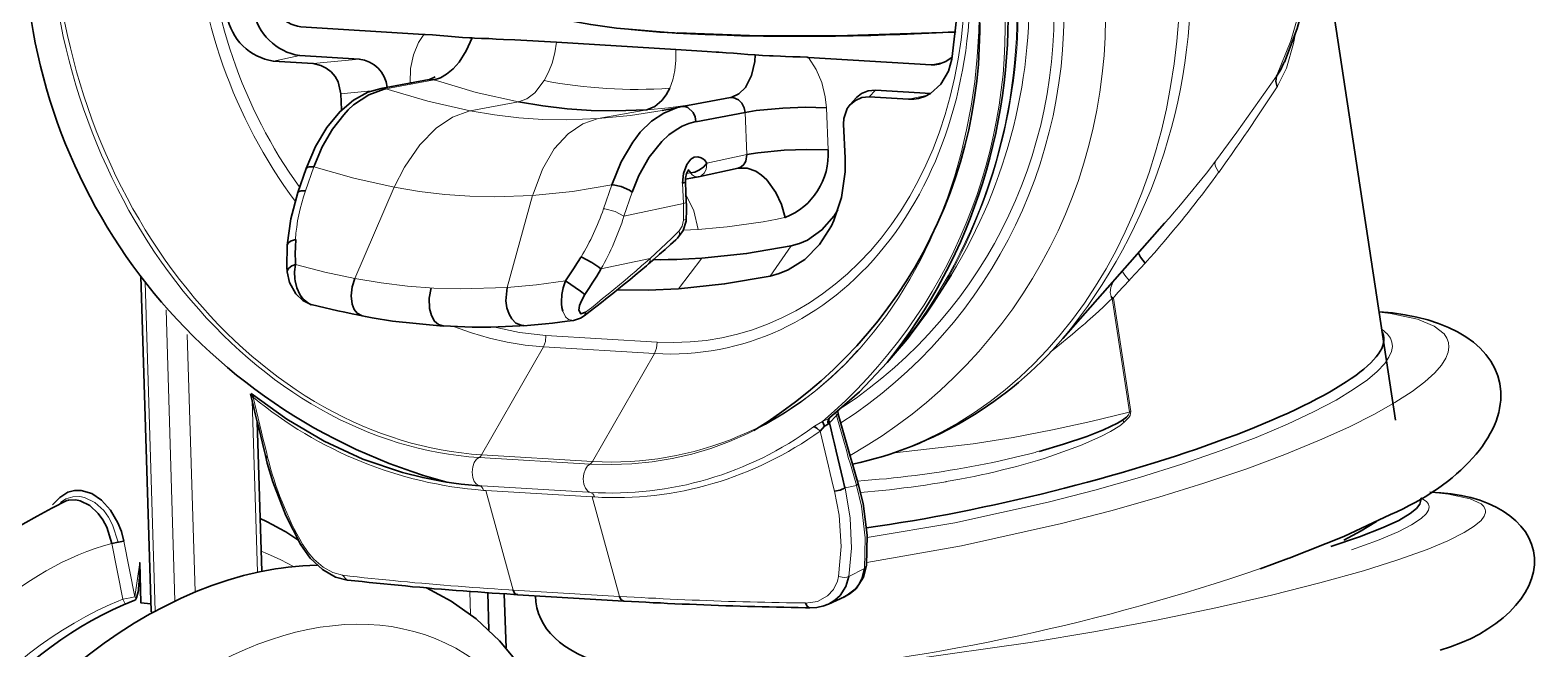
# Model space of a CAD drawing. Header units: millimetres. Extents: x 0 to 174, y 0 to 33.
# Drawn here: x 27.032 to 29.075, y 22.281 to 23.121 of the extents above; entities that cross this region are included whole.
import ezdxf

# ---------------------------------------------------------------- set-up
doc = ezdxf.new("R2010")
doc.units = ezdxf.units.MM
doc.layers.add('PDF_Geomertry', color=7, linetype='Continuous', true_color=0x405f80)

# ---------------------------------------------------------------- blocks, each defined once
blk = doc.blocks.new('SYM_BSB04473_001')
at = {"layer": 'PDF_Geomertry', "color": 7, "lineweight": 35}
for points in [[(0.6097, -1.9019), (0.6091, -1.899), (0.6095, -1.8953), (0.6102, -1.894), (0.6105, -1.8935), (0.611, -1.8931), (0.6517, -1.8578), (0.6895, -1.8178, 0.187054), (0.8516, -1.299), (0.6823, 2.8734, 0.271753), (0.2559, 3.588, 0.095127), (0.066, 3.6378), (-0.0845, 3.6469), (-0.1117, 3.6477), (-0.139, 3.647), (-0.1659, 3.6447), (-0.1924, 3.6408), (-0.2091, 3.6376), (-0.2138, 3.6365)], [(0.8015, 3.513, -0.277426), (1.1035, 3.0153), (1.2728, -1.1572), (1.2731, -1.2027), (1.2687, -1.2592), (1.259, -1.3148), (1.2452, -1.3648), (1.228, -1.4102)], [(-0.6502, 2.9501), (-0.4809, -1.2223, 0.342168), (0.0922, -1.9803)], [(0.6422, 2.8726), (0.8115, -1.2998, -0.289356), (0.5084, -1.9102)], [(-0.1741, -1.0415), (-0.1676, -1.2034), (-0.1628, -1.259), (-0.1534, -1.3141, 0.319465), (-0.1056, -1.3627), (0.0609, -1.3727), (0.0617, -1.3727), (0.0627, -1.3728)], [(0.0112, -1.4445, 0.354822), (-0.0265, -1.4063), (-0.1073, -1.4015, -0.319494), (-0.1703, -1.3398), (-0.1724, -1.3315), (-0.1845, -1.2669), (-0.1902, -1.202), (-0.1966, -1.0463)], [(-0.0505, -1.4752), (-0.0515, -1.4535), (-0.0552, -1.4373), (-0.0594, -1.4299), (-0.0648, -1.4235), (-0.0713, -1.4184), (-0.0784, -1.4148), (-0.0892, -1.4123), (-0.143, -1.4091, -0.318774), (-0.2059, -1.3474)], [(0.4159, -1.5692), (0.4256, -1.5674), (0.4333, -1.5658), (0.4334, -1.5658), (0.4874, -1.5542), (0.4916, -1.5526), (0.4951, -1.5492), (0.4977, -1.5446), (0.4991, -1.5359), (0.5142, -1.5333), (0.5499, -1.5299), (0.5805, -1.5288), (0.6092, -1.5295, -0.327128), (0.551, -1.6212), (0.546, -1.6035), (0.5384, -1.5872), (0.5262, -1.5702), (0.519, -1.5635), (0.5112, -1.5583), (0.4997, -1.5541), (0.4881, -1.5541), (0.4877, -1.5542)], [(1.0655, -1.629), (0.9277, -1.7851, -0.163324), (0.6422, -1.956)]]:
    blk.add_lwpolyline(points, format="xyb", dxfattribs=at)
at = {"layer": 'PDF_Geomertry', "color": 7, "lineweight": 13}
for points in [[(0.7056, -1.799, 0.187268), (0.8638, -1.2926), (0.8648, -1.2919), (0.8658, -1.2913), (0.6963, 2.881), (0.6955, 2.8805), (0.6945, 2.8799, 0.2722), (0.2784, 3.5773)], [(0.7559, -1.7309, 0.153248), (0.8658, -1.2913), (0.8808, -1.2806), (0.7115, 2.8917), (0.6963, 2.881, 0.236094), (0.3522, 3.5359)], [(0.7762, -1.6992, 0.153429), (0.8808, -1.2806), (0.8849, -1.2794), (0.893, -1.2783), (0.9119, -1.2778), (0.7426, 2.8945), (0.7237, 2.8942), (0.7156, 2.8931), (0.7115, 2.8917, 0.236284), (0.3837, 3.5152)], [(1.1035, 3.0153), (1.1033, 3.0138), (1.1022, 3.0124), (1.0977, 3.0094), (1.267, -1.1631), (1.0991, -1.2491, -0.191951), (0.9277, -1.7851)], [(0.6391, -1.9441, 0.29997), (0.9812, -1.2755), (1.086, -1.253), (0.9167, 2.9194), (0.8119, 2.8969)], [(0.926, -1.2787), (0.9552, -1.2785), (0.9812, -1.2755), (0.8119, 2.8969), (0.7859, 2.894), (0.7567, 2.8937), (0.926, -1.2787, -0.28073), (0.6265, -1.8999)], [(0.6102, -1.8938), (0.6015, -1.8978, 0.242631), (0.8469, -1.3001), (0.8516, -1.299), (0.8638, -1.2926), (0.6945, 2.8799), (0.6823, 2.8734), (0.6776, 2.8724)], [(-0.1073, -1.5803, -0.146976), (-0.2344, -1.2091), (-0.2359, -1.1708), (-0.2274, -1.1712)], [(-0.2344, -1.2091), (-0.242, -1.209), (-0.2503, -1.2092, 0.151307), (-0.1134, -1.5991)], [(0.1895, -1.4644), (0.2009, -1.4601), (0.2115, -1.452), (0.2242, -1.4355, 0.064761), (0.3945, -1.4458), (0.3987, -1.4342), (0.4015, -1.4217), (0.4028, -1.4077), (0.4027, -1.3933)], [(0.3437, -1.5866), (0.3324, -1.6194), (0.3205, -1.6128), (0.3065, -1.6095), (0.3047, -1.6095, -0.052699), (0.2744, -1.6744)], [(0.4074, -1.6391), (0.4038, -1.6427), (0.3967, -1.6497), (0.3897, -1.6565), (0.3826, -1.6633), (0.3753, -1.6699), (0.3681, -1.6766), (0.3013, -1.6909, 0.052136), (0.3324, -1.6194), (0.4131, -1.6022), (0.412, -1.5747)], [(0.1549, -1.7695), (0.1908, -1.7772), (0.2267, -1.7812), (0.3773, -1.7902), (0.3766, -1.7985), (0.3738, -1.8058), (0.2899, -1.9522, 0.230909), (0.6492, -1.8017)], [(0.6015, -1.898), (0.593, -1.903), (0.5895, -1.9053, -0.174552), (0.2872, -1.9941), (0.2833, -1.9923), (0.2801, -1.9884), (0.278, -1.9827), (0.2772, -1.9758), (0.278, -1.9687), (0.2801, -1.9626), (0.283, -1.9581), (0.2865, -1.9556), (0.2883, -1.9542), (0.2899, -1.9522), (0.1394, -1.9431), (0.2233, -1.7967), (0.3738, -1.8058)], [(-0.1033, -2.0645, -0.068728), (-0.1508, -1.9463), (-0.152, -1.9412), (-0.1542, -1.9317), (-0.1566, -1.9222), (-0.159, -1.9126), (-0.1613, -1.903), (-0.1635, -1.8934), (-0.1659, -1.8838), (-0.1683, -1.8742), (-0.1705, -1.8647, 0.155037), (0.1419, -1.9913), (0.1435, -1.9915), (0.1451, -1.9915)], [(0.5788, -2.1442), (0.5948, -2.1419), (0.6084, -2.1345), (0.6166, -2.1256), (0.622, -2.1144), (0.6234, -2.1081), (0.6269, -2.0677), (0.6241, -2.0252), (0.6178, -1.9923), (0.6166, -1.9874), (0.6144, -1.9778), (0.612, -1.9683), (0.6098, -1.9587), (0.6074, -1.9491), (0.6052, -1.9395), (0.6028, -1.9299), (0.6006, -1.9203), (0.5984, -1.9108, -0.173501), (0.2924, -2.0003), (0.2909, -2.0002), (0.2894, -2.0002), (0.3265, -2.1352), (0.3363, -2.1359), (0.3462, -2.1363), (0.356, -2.1369), (0.3658, -2.1374), (0.3756, -2.1378), (0.3855, -2.1384), (0.3953, -2.1388), (0.4052, -2.1392), (0.4149, -2.1397), (0.4248, -2.1401), (0.4347, -2.1405), (0.4445, -2.1409), (0.4544, -2.1412), (0.4641, -2.1416), (0.474, -2.1419), (0.4838, -2.1422), (0.4937, -2.1424), (0.5035, -2.1427), (0.5134, -2.143), (0.5233, -2.1431), (0.533, -2.1434), (0.5428, -2.1435), (0.5527, -2.1438), (0.5626, -2.144), (0.5724, -2.1441), (0.5788, -2.1441)], [(-0.3619, -2.0633), (-0.347, -2.1388, 0.28352), (-0.6731, -2.5851)]]:
    blk.add_lwpolyline(points, format="xyb", dxfattribs=at)
for points in [[(1.0655, -1.629), (1.072, -1.6216), (1.0784, -1.6141), (1.0848, -1.6066), (1.0912, -1.5991), (1.0974, -1.5915), (1.1037, -1.5838), (1.1099, -1.5762), (1.116, -1.5685), (1.1222, -1.5608), (1.1281, -1.5531), (1.1342, -1.5452), (1.1345, -1.5448), (1.1637, -1.5056), (1.2174, -1.4295), (1.2369, -1.3813), (1.2517, -1.3298), (1.2617, -1.2758), (1.2669, -1.2199), (1.267, -1.1631), (1.2715, -1.1601), (1.2726, -1.1585), (1.2728, -1.1572)], [(0.0423, -1.4388), (0.0423, -1.4383), (0.0431, -1.4188), (0.047, -1.4003), (0.0538, -1.3837), (0.0609, -1.3727)], [(0.2242, -1.4355), (0.2302, -1.4241), (0.2349, -1.4119), (0.2385, -1.3978), (0.2408, -1.3835)], [(0.7822, -1.3697), (0.7723, -1.3699), (0.7647, -1.3702)], [(1.1808, -1.5002), (1.1912, -1.4847), (1.2184, -1.4438), (1.231, -1.4184), (1.2405, -1.3851), (1.2409, -1.383), (1.2426, -1.3734), (1.2428, -1.3719)], [(1.2395, -1.3813), (1.2409, -1.383)], [(-0.143, -1.4091), (-0.1073, -1.4015)], [(-0.0892, -1.4123), (-0.0265, -1.4063)], [(0.5827, -1.404), (0.5931, -1.4202), (0.6008, -1.4381), (0.6055, -1.4574), (0.6069, -1.4723), (0.6092, -1.5295)], [(0.7687, -1.4098), (0.7492, -1.414)], [(-0.0515, -1.4535), (-0.0102, -1.4495)], [(0.3844, -1.476), (0.3412, -1.4827), (0.2976, -1.487), (0.2766, -1.4941), (0.2566, -1.5077), (0.238, -1.5281), (0.2219, -1.5555), (0.2091, -1.5895), (0.2085, -1.5915), (0.1572, -1.5931), (0.1233, -1.5923), (0.0894, -1.5898), (0.0552, -1.5858), (0.021, -1.5801), (0.0347, -1.5528), (0.0555, -1.5226), (0.0776, -1.4999), (0.1001, -1.4849), (0.1219, -1.477), (0.124, -1.4766), (0.0665, -1.4635), (0.0094, -1.4466), (0.0751, -1.4344), (0.1322, -1.4515), (0.1895, -1.4644), (0.124, -1.4766), (0.1569, -1.482), (0.1897, -1.4858), (0.2223, -1.488), (0.2549, -1.4887), (0.2976, -1.487), (0.3634, -1.4749), (0.393, -1.4723), (0.4224, -1.4684)], [(0.6734, -1.4483), (0.6649, -1.4576)], [(0.7185, -1.4608), (0.7445, -1.4552)], [(0.4174, -1.5616), (0.4199, -1.561), (0.4226, -1.5606), (0.4251, -1.5633), (0.4278, -1.5651), (0.4306, -1.5659), (0.4334, -1.5658), (0.4376, -1.5641), (0.441, -1.5609), (0.4437, -1.5562), (0.4449, -1.5476), (0.4991, -1.5359), (0.4967, -1.4787)], [(1.0174, -1.7066), (1.0194, -1.7044), (1.0262, -1.6971), (1.0328, -1.6899), (1.039, -1.6831), (1.0456, -1.6759), (1.0522, -1.6685), (1.0587, -1.661), (1.0651, -1.6537), (1.0715, -1.6462), (1.0777, -1.6385), (1.0841, -1.631), (1.0902, -1.6234), (1.0912, -1.6222), (1.0974, -1.6145), (1.1035, -1.6067), (1.1053, -1.6045), (1.1113, -1.5967), (1.1173, -1.589), (1.1233, -1.581), (1.1292, -1.5731), (1.1351, -1.5652), (1.1384, -1.5605), (1.139, -1.5599), (1.1449, -1.5517), (1.1506, -1.5437), (1.1563, -1.5356), (1.1619, -1.5276), (1.1676, -1.5195), (1.1731, -1.5113), (1.1787, -1.5033), (1.1806, -1.5002)], [(-0.1131, -1.6851), (-0.073, -1.6953), (-0.0327, -1.7038), (0.021, -1.5801), (-0.0337, -1.568), (-0.0881, -1.5524), (-0.0995, -1.5851)], [(1.139, -1.5599), (1.1347, -1.5519), (1.1338, -1.5481), (1.1345, -1.5448)], [(0.2533, -1.7072), (0.2137, -1.7126), (0.174, -1.7163), (0.2085, -1.5915), (0.2626, -1.5858), (0.316, -1.5767), (0.3047, -1.6095)], [(0.4331, -1.6374), (0.4273, -1.6122), (0.4167, -1.5909)], [(0.417, -1.6003), (0.4169, -1.6008), (0.416, -1.6013), (0.4131, -1.6022), (0.4133, -1.6135), (0.413, -1.6249), (0.4159, -1.624), (0.4166, -1.6234), (0.4169, -1.6228)], [(0.413, -1.6249), (0.4112, -1.6328), (0.4074, -1.6391), (0.4077, -1.6431), (0.4069, -1.6467), (0.4052, -1.649)], [(0.4128, -1.6385), (0.4226, -1.6381), (0.4324, -1.6374), (0.4331, -1.6374), (0.443, -1.6366), (0.4527, -1.6358), (0.4626, -1.6348), (0.4723, -1.6338), (0.4822, -1.6326), (0.4919, -1.6313), (0.5016, -1.6299), (0.5113, -1.6284), (0.521, -1.6269), (0.5308, -1.6251), (0.5403, -1.6233), (0.5501, -1.6213), (0.551, -1.6212)], [(0.5591, -1.6597), (0.5305, -1.7006)], [(0.2805, -1.7497), (0.2883, -1.7435), (0.2959, -1.7374), (0.3035, -1.7312), (0.3112, -1.7251), (0.3188, -1.7188), (0.3265, -1.7124), (0.334, -1.7062), (0.3415, -1.6998), (0.349, -1.6934), (0.3563, -1.6869), (0.3638, -1.6805), (0.3681, -1.6766), (0.3678, -1.6806), (0.3659, -1.684)], [(0.438, -1.6763), (0.4066, -1.7177)], [(1.0081, -1.694), (1.0115, -1.6994), (1.0173, -1.7067), (1.0027, -1.7224), (0.9978, -1.7281), (0.9965, -1.7301), (0.9963, -1.7306), (1.0197, -1.8845), (1.0188, -1.8897), (1.017, -1.8927), (1.0106, -1.899), (1.0047, -1.9037), (0.992, -1.9116), (0.979, -1.9184), (0.9517, -1.9305), (0.9098, -1.9455), (0.9022, -1.948), (0.8931, -1.9508), (0.8837, -1.9535), (0.8742, -1.9562), (0.8648, -1.9588), (0.8552, -1.9613), (0.8456, -1.9637), (0.836, -1.966), (0.8265, -1.9683), (0.8169, -1.9703), (0.8073, -1.9724), (0.7976, -1.9742), (0.788, -1.9762), (0.7692, -1.9795), (0.7688, -1.9797), (0.7606, -1.981), (0.751, -1.9826), (0.7412, -1.9841), (0.7315, -1.9855), (0.7217, -1.9869), (0.712, -1.9881), (0.7023, -1.9894), (0.6924, -1.9905), (0.6827, -1.9915), (0.6728, -1.9924), (0.6631, -1.9933), (0.6533, -1.9941)], [(-0.317, -1.7088), (-0.3034, -2.1551)], [(-0.0327, -1.7038), (0.0031, -1.7098), (0.039, -1.7142), (0.0747, -1.717), (0.1102, -1.7181), (0.174, -1.7163)], [(0.9965, -1.7301), (0.993, -1.7281), (0.9919, -1.723), (0.9927, -1.716), (0.9965, -1.7072)], [(0.6991, -1.9402), (0.8058, -1.9281), (0.8601, -1.9195), (0.9137, -1.9094), (0.9655, -1.8981), (1.0156, -1.8856), (1.0178, -1.8849), (0.9945, -1.7312), (0.9901, -1.7353), (0.983, -1.742), (0.9758, -1.7487), (0.9684, -1.7553), (0.961, -1.7619), (0.9573, -1.7652), (0.9559, -1.7665), (0.9484, -1.7728), (0.9409, -1.7792), (0.9334, -1.7855), (0.9258, -1.7917), (0.918, -1.7978), (0.9103, -1.804)], [(-0.2765, -2.1413), (-0.2885, -1.7462)], [(0.2642, -1.7608), (0.2572, -1.7594), (0.2533, -1.7559), (0.2494, -1.7481)], [(0.6616, -2.0894), (0.7903, -2.0667), (0.9258, -2.0365), (0.9927, -2.0191), (1.0578, -2.0005), (1.119, -1.9815), (1.1769, -1.9619), (1.2284, -1.9427), (1.2756, -1.9234), (1.3152, -1.9055), (1.3503, -1.8878), (1.378, -1.8722), (1.4015, -1.857), (1.4185, -1.8441), (1.432, -1.8317), (1.4409, -1.8216), (1.447, -1.8119), (1.4501, -1.804), (1.4512, -1.797), (1.4505, -1.7906), (1.4483, -1.7847), (1.4445, -1.7791), (1.4313, -1.7687), (1.4083, -1.7592), (1.3717, -1.7516), (1.3567, -1.7498)], [(0.1015, -1.769), (0.1256, -1.7777), (0.1499, -1.7849), (0.1742, -1.7905), (0.1985, -1.7944), (0.2233, -1.7967), (0.226, -1.7895), (0.2267, -1.7812)], [(0.6623, -2.0553), (0.7813, -2.0352), (0.9078, -2.0073), (0.9708, -1.991), (1.0317, -1.9737), (1.0888, -1.9558), (1.1424, -1.9373), (1.1897, -1.9194), (1.2324, -1.9015), (1.2676, -1.8849), (1.2981, -1.8688), (1.3215, -1.8547), (1.3408, -1.8412), (1.354, -1.8299), (1.364, -1.8191), (1.3698, -1.8105), (1.3731, -1.8028), (1.3744, -1.7962), (1.3738, -1.7902), (1.3717, -1.7847), (1.368, -1.7794), (1.3602, -1.7728)], [(-0.2597, -1.7799), (-0.249, -2.1291)], [(-0.1647, -2.1024), (-0.1717, -1.8695)], [(0.611, -1.8998), (0.6206, -1.8898), (0.6233, -1.8992), (0.6259, -1.9087), (0.6287, -1.9181), (0.6313, -1.9276), (0.634, -1.937), (0.6367, -1.9466), (0.6395, -1.956), (0.6422, -1.9655), (0.6449, -1.9749), (0.6477, -1.9844), (0.6477, -1.9845)], [(0.6199, -1.886), (0.6201, -1.8878), (0.6206, -1.8898)], [(1.0085, -1.896), (1.0106, -1.899)], [(1.0138, -1.8919), (1.0167, -1.8888), (1.0176, -1.8872), (1.0178, -1.8849), (1.0187, -1.8848), (1.0197, -1.8845)], [(0.6491, -1.9787), (0.6588, -1.978), (0.6687, -1.9772), (0.6785, -1.9763), (0.6883, -1.9755), (0.6981, -1.9744), (0.7078, -1.9734), (0.7176, -1.9722), (0.7274, -1.971), (0.7306, -1.9706), (0.7403, -1.9692), (0.7501, -1.9678), (0.7598, -1.9665), (0.7624, -1.966), (0.7651, -1.9656), (0.7748, -1.9641), (0.7845, -1.9626), (0.7941, -1.9609), (0.8038, -1.9591), (0.8135, -1.9573), (0.8231, -1.9553), (0.8328, -1.9534), (0.8424, -1.9513), (0.852, -1.9491), (0.8616, -1.9469), (0.8712, -1.9447), (0.8808, -1.9423), (0.8902, -1.9398), (0.892, -1.9392), (0.8956, -1.9383)], [(0.1359, -1.9466), (0.1324, -1.9491), (0.1295, -1.9535), (0.1273, -1.9596), (0.1266, -1.9667), (0.1273, -1.9737), (0.1295, -1.9794), (0.1327, -1.9831), (0.1366, -1.9851), (0.1397, -1.9852), (0.284, -1.9938), (0.2872, -1.9941), (0.2903, -1.996), (0.2916, -1.998), (0.2924, -2.0003)], [(0.2865, -1.9556), (0.1359, -1.9466), (0.1377, -1.9452), (0.1394, -1.9431)], [(0.6477, -1.9847), (0.6544, -2.0128), (0.6595, -2.0559), (0.6584, -2.0972), (0.6374, -2.1083), (0.641, -2.0697), (0.6394, -2.0292), (0.6323, -1.9878), (0.6477, -1.9847), (0.6494, -1.9826), (0.6497, -1.9808)], [(-0.3533, -2.0617), (-0.3609, -2.0381), (-0.3665, -2.0278), (-0.3731, -2.0187), (-0.3852, -2.0076), (-0.399, -2.0008), (-0.4053, -1.9995), (-0.4151, -1.9999), (-0.4242, -2.003), (-0.4315, -2.0076)], [(0.1419, -1.9913), (0.141, -1.989), (0.1398, -1.987), (0.1383, -1.9856), (0.1366, -1.9851)], [(0.2894, -2.0002), (0.1451, -1.9915), (0.1822, -2.1266), (0.3265, -2.1352)], [(0.5733, -2.2359), (0.7174, -2.2212), (0.8835, -2.1977), (0.9698, -2.1833), (1.0547, -2.1674), (1.1349, -2.1509), (1.2105, -2.1337), (1.2762, -2.117), (1.3351, -2.1005), (1.3817, -2.0858), (1.4215, -2.0715), (1.4495, -2.0597), (1.4717, -2.0485), (1.4853, -2.0399), (1.4947, -2.032), (1.499, -2.0262), (1.5008, -2.0213), (1.5009, -2.0192), (1.5005, -2.0173), (1.4985, -2.0134), (1.4948, -2.0096), (1.4801, -2.0027), (1.4505, -1.9966), (1.4255, -1.994)], [(1.3192, -2.072), (1.3541, -2.0595), (1.3824, -2.0476), (1.4005, -2.0383), (1.4135, -2.0295), (1.4202, -2.0231), (1.4235, -2.018), (1.4241, -2.0159), (1.4244, -2.0138), (1.4241, -2.0119), (1.4234, -2.0101), (1.4208, -2.0066), (1.413, -2.0016)], [(-0.3456, -2.0601), (-0.3308, -2.1356), (-0.3373, -2.137), (-0.347, -2.1388), (-0.3442, -2.1445)], [(-0.1155, -2.0948), (-0.1241, -2.0901), (-0.1328, -2.0855), (-0.1417, -2.0813), (-0.1508, -2.0773), (-0.1594, -2.0738)], [(-0.1058, -2.0653), (-0.1056, -2.0653), (-0.1055, -2.0653), (-0.1047, -2.0651), (-0.1033, -2.0645), (-0.0959, -2.0758), (-0.088, -2.0848), (-0.0753, -2.0956), (-0.0623, -2.1028), (-0.0491, -2.1065)], [(-0.3284, -2.137), (-0.3308, -2.1356), (-0.3242, -2.0892)], [(0.6584, -2.097), (0.6613, -2.0933)], [(-0.0491, -2.1066), (-0.0394, -2.1076), (-0.0295, -2.1087), (-0.0198, -2.1098), (-0.0099, -2.1108), (-0.0002, -2.1119), (0.0097, -2.1128), (0.0194, -2.1138), (0.0292, -2.1148), (0.039, -2.1156), (0.0488, -2.1166), (0.0585, -2.1174), (0.0684, -2.1183), (0.0783, -2.1191), (0.088, -2.1199), (0.0978, -2.1208), (0.1076, -2.1215), (0.1174, -2.1223), (0.1273, -2.123), (0.1372, -2.1237), (0.1469, -2.1244), (0.1567, -2.1249), (0.1666, -2.1256), (0.1763, -2.1262), (0.1822, -2.1266)], [(0.6234, -2.1081), (0.6309, -2.1095), (0.6345, -2.1092), (0.6374, -2.1083)], [(0.1234, -2.1284), (0.1244, -2.1598)]]:
    blk.add_lwpolyline(points, dxfattribs=at)
at = {"layer": 'PDF_Geomertry', "color": 7, "lineweight": 35}
for points in [[(1.2731, -1.1983), (1.3788, -1.8962)], [(0.7841, -1.2319), (0.7856, -1.2703), (0.786, -1.2805), (0.7845, -1.3445), (0.7769, -1.4063), (0.7724, -1.4224), (0.7622, -1.4403), (0.7483, -1.453), (0.7403, -1.4572), (0.7319, -1.4598), (0.7253, -1.4608), (0.7185, -1.4608), (0.6649, -1.4576), (0.6552, -1.4584), (0.6463, -1.4622), (0.6395, -1.4678)], [(0.7822, -1.3697), (0.7723, -1.3699), (0.7647, -1.3702), (0.7558, -1.3708), (0.7459, -1.3712), (0.736, -1.3716), (0.7262, -1.372), (0.7163, -1.3724), (0.7066, -1.3728), (0.6967, -1.3731), (0.6869, -1.3735), (0.677, -1.3738), (0.6672, -1.3741), (0.6573, -1.3742), (0.6434, -1.3747), (0.6392, -1.3747), (0.6294, -1.3749), (0.6195, -1.3751), (0.6097, -1.3752), (0.5998, -1.3752), (0.5899, -1.3753), (0.5802, -1.3753), (0.5703, -1.3753), (0.5605, -1.3753), (0.5506, -1.3753), (0.5394, -1.3752), (0.5313, -1.3752), (0.5215, -1.3751), (0.5116, -1.3749), (0.5017, -1.3748), (0.4919, -1.3745), (0.482, -1.3742), (0.4722, -1.374), (0.4427, -1.3728), (0.4424, -1.3728), (0.4326, -1.3724), (0.4227, -1.372), (0.413, -1.3715), (0.4031, -1.3709), (0.4009, -1.3708), (0.3912, -1.3702), (0.3813, -1.3695), (0.3715, -1.3688), (0.3617, -1.368), (0.3519, -1.3672), (0.3422, -1.3662)], [(0.7645, -1.3702), (0.621, -1.3748), (0.5001, -1.3745), (0.4049, -1.3708), (0.5147, -1.3748), (0.6526, -1.3742), (0.7645, -1.3702), (0.7647, -1.3703), (0.6388, -1.3747), (0.5166, -1.3749), (0.4031, -1.3709), (0.3223, -1.3641), (0.2873, -1.3595), (0.2569, -1.3541), (0.2317, -1.3478), (0.2124, -1.341), (0.2044, -1.3367)], [(0.4778, -1.4583), (0.4884, -1.4533), (0.4972, -1.4447), (0.5055, -1.4287), (0.5098, -1.4095), (0.5103, -1.4005), (0.5005, -1.3998), (0.4908, -1.3991), (0.4809, -1.3984), (0.471, -1.3977), (0.4613, -1.397), (0.4573, -1.3967), (0.4453, -1.3959), (0.4027, -1.3933), (0.3219, -1.3883), (0.2408, -1.3835), (0.1845, -1.3803), (0.169, -1.3795), (0.1591, -1.3791), (0.1492, -1.3785), (0.1394, -1.3781), (0.1297, -1.3777), (0.1266, -1.3776), (0.1231, -1.3774), (0.1134, -1.3769), (0.1035, -1.3762), (0.0937, -1.3753), (0.0826, -1.3744), (0.0728, -1.3735), (0.063, -1.3728), (0.0627, -1.3727)], [(0.1266, -1.3776), (0.1185, -1.3952), (0.1088, -1.4102), (0.1008, -1.4194), (0.092, -1.4267), (0.0835, -1.4317), (0.0751, -1.4344), (0.072, -1.4338), (0.0688, -1.434)], [(0.5103, -1.4006), (0.5202, -1.4012), (0.5299, -1.4017), (0.5348, -1.402), (0.5448, -1.4024), (0.5515, -1.4026), (0.5613, -1.403), (0.5712, -1.4034), (0.5809, -1.4038), (0.5819, -1.404), (0.5828, -1.404)], [(0.5827, -1.404), (0.7492, -1.414), (0.7542, -1.414), (0.7592, -1.4133), (0.7688, -1.4097), (0.7773, -1.4037)], [(0.0688, -1.4338), (0.0763, -1.4301)], [(1.2184, -1.4438), (1.2166, -1.4365), (1.2174, -1.4295), (1.2226, -1.4212), (1.227, -1.4123), (1.2278, -1.4105)], [(-0.0342, -1.4687), (-0.0341, -1.4685), (-0.0137, -1.4547), (0.0073, -1.447), (0.0094, -1.4466), (0.0063, -1.4459), (0.0031, -1.446), (-0.0147, -1.4513), (-0.0345, -1.462), (-0.053, -1.4777), (-0.0706, -1.499), (-0.0859, -1.5247), (-0.0984, -1.5547), (-0.098, -1.554), (-0.0963, -1.5528), (-0.0945, -1.5524), (-0.0901, -1.5522), (-0.0881, -1.5524), (-0.0766, -1.5253), (-0.0628, -1.5015), (-0.0476, -1.4817), (-0.0415, -1.4752), (-0.0342, -1.4685)], [(0.0685, -1.434), (0.0028, -1.446)], [(0.0447, -1.4384), (0.0423, -1.4383)], [(0.1895, -1.4644), (0.2224, -1.4698), (0.2553, -1.4737), (0.288, -1.4759), (0.3206, -1.4765), (0.3634, -1.4749), (0.3744, -1.4706), (0.384, -1.4624), (0.3898, -1.4547), (0.3945, -1.4458)], [(0.7485, -1.4528), (0.6734, -1.4483), (0.6637, -1.4491), (0.6547, -1.4528), (0.6478, -1.4585), (0.6394, -1.4678), (0.6353, -1.4734), (0.6306, -1.4869), (0.6303, -1.4944), (0.6322, -1.5408), (0.6322, -1.5592), (0.6274, -1.5938), (0.6172, -1.6251), (0.6137, -1.6324), (0.5974, -1.658), (0.5777, -1.678), (0.5552, -1.6923), (0.5431, -1.6973), (0.5305, -1.7006), (0.4688, -1.7113), (0.4066, -1.7177), (0.3651, -1.7197), (0.3233, -1.7194)], [(0.411, -1.4706), (0.4037, -1.4723), (0.3863, -1.4794), (0.3699, -1.4906), (0.3545, -1.5056), (0.3484, -1.5133), (0.3444, -1.5188), (0.3285, -1.5458), (0.316, -1.5767), (0.3177, -1.5767), (0.3288, -1.579), (0.3401, -1.584), (0.3437, -1.5866), (0.3527, -1.5642), (0.3667, -1.5392), (0.3837, -1.518), (0.3931, -1.5092), (0.4033, -1.502), (0.4115, -1.4973), (0.4205, -1.4935), (0.4299, -1.4909)], [(0.4299, -1.491), (0.429, -1.4847), (0.4262, -1.4785), (0.4191, -1.472), (0.4152, -1.4706), (0.4113, -1.4705), (0.477, -1.4584), (0.4806, -1.4584), (0.4876, -1.4616), (0.4922, -1.4662), (0.4953, -1.4722), (0.4967, -1.4787), (0.5119, -1.476), (0.5477, -1.4726), (0.5781, -1.4716), (0.6069, -1.4723)], [(0.3844, -1.476), (0.394, -1.4742), (0.4037, -1.4722), (0.4078, -1.4713)], [(0.4299, -1.4912), (0.4967, -1.4788)], [(0.4195, -1.557), (0.4219, -1.5587), (0.4226, -1.5606), (0.4287, -1.5595), (0.4351, -1.5566), (0.4406, -1.5526), (0.4449, -1.5476), (0.4415, -1.543), (0.4372, -1.5402), (0.4324, -1.539), (0.4277, -1.5395), (0.4233, -1.542), (0.4178, -1.5492), (0.4134, -1.5615), (0.412, -1.5747), (0.4149, -1.5738), (0.4158, -1.5734), (0.4159, -1.573), (0.416, -1.5676), (0.4174, -1.5616), (0.4203, -1.5562)], [(-0.1097, -1.5874), (-0.0984, -1.5547)], [(0.2785, -1.7544), (0.2865, -1.7484), (0.2942, -1.7424), (0.302, -1.7363), (0.3097, -1.7303), (0.3174, -1.7241), (0.3251, -1.718), (0.3327, -1.7117), (0.3403, -1.7055), (0.3478, -1.6992), (0.3553, -1.693), (0.363, -1.6866), (0.3659, -1.684), (0.3734, -1.6776), (0.3808, -1.671), (0.3881, -1.6645), (0.3955, -1.658), (0.4027, -1.6513), (0.4052, -1.649), (0.4126, -1.639), (0.4166, -1.6263), (0.4169, -1.6228), (0.4173, -1.613), (0.4172, -1.6031), (0.417, -1.6003), (0.4159, -1.573)], [(-0.0995, -1.5851), (-0.1013, -1.5849), (-0.1052, -1.5851), (-0.1081, -1.5859), (-0.1092, -1.5866), (-0.1097, -1.5874), (-0.1195, -1.623), (-0.1241, -1.6587), (-0.1237, -1.6573), (-0.1228, -1.6558), (-0.1197, -1.6533), (-0.1128, -1.651)], [(0.3726, -1.6783), (0.3824, -1.6784), (0.3923, -1.6783), (0.4022, -1.6781), (0.4022, -1.6781), (0.4023, -1.6781), (0.4026, -1.6781), (0.4203, -1.6774), (0.438, -1.6763), (0.4988, -1.6701), (0.5591, -1.6597), (0.5703, -1.6565), (0.5812, -1.6519), (0.6009, -1.6381), (0.6177, -1.6187), (0.6226, -1.6109)], [(-0.1127, -1.6509), (-0.1131, -1.6608), (-0.1133, -1.6706), (-0.1131, -1.6805), (-0.113, -1.6851)], [(-0.1241, -1.6587), (-0.1244, -1.6685), (-0.1245, -1.6784), (-0.1245, -1.6883), (-0.1242, -1.6947), (-0.124, -1.6928), (-0.122, -1.6898), (-0.118, -1.6869), (-0.1131, -1.6851)], [(0.2531, -1.7072), (0.2587, -1.699), (0.2641, -1.6908), (0.2694, -1.6824), (0.2742, -1.6744)], [(0.2744, -1.6744), (0.2887, -1.682), (0.2983, -1.6884), (0.3013, -1.6909)], [(1.039, -1.6831), (1.0328, -1.6748), (1.0308, -1.6706), (1.0303, -1.6688)], [(-0.1242, -1.6947), (-0.1212, -1.7092), (-0.1123, -1.7248), (-0.1028, -1.7338), (-0.0913, -1.7394)], [(-0.113, -1.6849), (-0.1142, -1.6947), (-0.114, -1.7045), (-0.1135, -1.7069)], [(0.1965, -1.768), (0.2063, -1.7673), (0.216, -1.7665), (0.2259, -1.7655), (0.2356, -1.7644), (0.2455, -1.7633), (0.2552, -1.762), (0.2642, -1.7608), (0.2734, -1.7578), (0.2787, -1.7544), (0.2797, -1.7531), (0.2805, -1.7497), (0.2738, -1.7519), (0.2713, -1.7467), (0.2722, -1.7405), (0.2747, -1.7341), (0.2795, -1.7256), (0.2849, -1.7174), (0.2903, -1.7091), (0.2955, -1.7008), (0.3006, -1.6923), (0.3013, -1.691)], [(0.4026, -1.6781), (0.404, -1.6781), (0.4022, -1.6781)], [(-0.3067, -2.1569), (-0.3081, -2.1563), (-0.3085, -2.1559), (-0.3088, -2.1552), (-0.3227, -1.7006)], [(-0.1135, -1.707), (-0.1112, -1.7165), (-0.1072, -1.7255), (-0.1062, -1.727), (-0.1026, -1.7319), (-0.0951, -1.738), (-0.0916, -1.7394)], [(-0.0327, -1.7038), (-0.0362, -1.7153), (-0.0373, -1.7274), (-0.0359, -1.7388), (-0.0334, -1.7458), (-0.0294, -1.751), (-0.0226, -1.7545), (-0.0267, -1.7537), (-0.0363, -1.7517), (-0.046, -1.7498), (-0.0556, -1.7477), (-0.0652, -1.7455), (-0.0727, -1.7437), (-0.0823, -1.7413), (-0.0917, -1.739)], [(0.2795, -1.7256), (0.2734, -1.7209), (0.2533, -1.7072), (0.2501, -1.7165), (0.2481, -1.7256), (0.2476, -1.7355), (0.2476, -1.7384), (0.2481, -1.7433), (0.2494, -1.7481)], [(0.7762, -1.6992), (0.7559, -1.7309), (0.7527, -1.7359), (0.7473, -1.7441), (0.7417, -1.7522), (0.736, -1.7602), (0.7302, -1.7681), (0.7242, -1.776), (0.7181, -1.7838), (0.7119, -1.7915), (0.7056, -1.799), (0.6895, -1.8178)], [(0.0709, -1.7167), (0.0681, -1.7305), (0.0688, -1.7447), (0.0713, -1.7541), (0.0756, -1.7619), (0.081, -1.7663), (0.0873, -1.7683), (0.097, -1.7687), (0.1069, -1.7691), (0.1167, -1.7695), (0.1266, -1.7697), (0.1365, -1.7698), (0.1422, -1.7698), (0.152, -1.7697), (0.1619, -1.7694), (0.1716, -1.7691), (0.1815, -1.7687), (0.1913, -1.768), (0.1967, -1.7677)], [(0.174, -1.7163), (0.1723, -1.7341), (0.1737, -1.7435), (0.1766, -1.7522), (0.1803, -1.7587), (0.186, -1.7645), (0.193, -1.7674), (0.1965, -1.7677)], [(0.9944, -1.7312), (0.993, -1.7281)], [(0.9963, -1.7306), (0.9953, -1.7309), (0.9945, -1.7312)], [(0.0872, -1.7685), (0.0184, -1.7616), (-0.009, -1.7573), (-0.0181, -1.7556), (-0.0226, -1.7545)], [(1.3626, -1.7812), (1.3617, -1.7787), (1.3606, -1.7762)], [(-0.174, -1.8603), (-0.1716, -1.8699), (-0.1694, -1.8795), (-0.1672, -1.8891), (-0.1648, -1.8985), (-0.1624, -1.9081), (-0.1602, -1.9177), (-0.1578, -1.9273), (-0.1555, -1.9369), (-0.1537, -1.9442), (-0.1534, -1.9448), (-0.1522, -1.9459), (-0.1508, -1.9463)], [(-0.1731, -1.8597), (-0.1247, -1.8947), (-0.0741, -1.9245), (-0.0216, -1.9488), (0.0323, -1.9672), (0.0597, -1.9741), (0.087, -1.9794), (0.0922, -1.9802), (0.1019, -1.9817), (0.1116, -1.9828), (0.1215, -1.9838), (0.1313, -1.9847), (0.1366, -1.9851)], [(-0.1731, -1.861), (-0.1705, -1.8647), (-0.1703, -1.8631)], [(-0.1585, -2.1012), (-0.1648, -1.8985)], [(0.5895, -1.9053), (0.5917, -1.9058), (0.594, -1.9069), (0.5984, -1.9108), (0.6044, -1.9042), (0.6095, -1.9017), (0.611, -1.8998), (0.6133, -1.9094), (0.6156, -1.919), (0.6178, -1.9284), (0.6202, -1.938), (0.6224, -1.9476), (0.6248, -1.9572), (0.6272, -1.9667), (0.6294, -1.9763), (0.6317, -1.9859), (0.6323, -1.9878), (0.6258, -1.991), (0.6178, -1.9923)], [(0.6015, -1.8978), (0.6044, -1.9044)], [(0.6113, -1.893), (0.6106, -1.8944), (0.6103, -1.896), (0.611, -1.8998)], [(0.6303, -2.136), (0.6353, -2.1337), (0.6478, -2.124), (0.6573, -2.1092), (0.6613, -2.0933), (0.6622, -2.0522), (0.6566, -2.0091), (0.6497, -1.9808), (0.6474, -1.9731), (0.6447, -1.9637), (0.642, -1.9542), (0.6392, -1.9448), (0.6366, -1.9353), (0.6338, -1.9259), (0.6312, -1.9165), (0.6285, -1.9069), (0.6258, -1.8974), (0.6231, -1.888), (0.623, -1.8878), (0.623, -1.8878), (0.6227, -1.8878), (0.6223, -1.8881), (0.6206, -1.8898)], [(0.6226, -1.8838), (0.6231, -1.888)], [(0.6231, -1.888), (0.6231, -1.888)], [(0.8956, -1.9384), (0.9285, -1.9288), (0.9599, -1.9183), (0.9826, -1.9094), (1.0016, -1.9002), (1.0085, -1.896), (1.0138, -1.8919)], [(-0.0428, -2.1131), (-0.0587, -2.109), (-0.0765, -2.0987), (-0.0933, -2.0831), (-0.1058, -2.0653), (-0.126, -2.0255), (-0.1438, -1.9799), (-0.1515, -1.9545), (-0.1537, -1.9442)], [(-0.4426, -2.0109), (-0.4327, -2.0008), (-0.4215, -1.994), (-0.4126, -1.9916), (-0.4034, -1.9915), (-0.3892, -1.9955), (-0.3759, -2.0045), (-0.3637, -2.0181), (-0.3537, -2.0352), (-0.349, -2.0472), (-0.3456, -2.0601), (-0.3533, -2.0617), (-0.3619, -2.0633), (-0.3688, -2.0412), (-0.3741, -2.0313), (-0.3805, -2.0226), (-0.3919, -2.0119), (-0.4049, -2.0055), (-0.4109, -2.0044), (-0.4206, -2.0048), (-0.4223, -2.0052)], [(1.2909, -2.0676), (1.3298, -2.0545), (1.3619, -2.0419), (1.383, -2.032), (1.3987, -2.0226), (1.4072, -2.0158), (1.4117, -2.0102), (1.4135, -2.0027), (1.4134, -2.0022), (1.4131, -2.0016)], [(-0.4224, -2.0052), (-0.423, -2.0053)], [(1.4135, -2.0027), (1.4138, -2.0037)], [(-0.1097, -2.0583), (-0.118, -2.053), (-0.1263, -2.0478), (-0.1348, -2.043), (-0.1435, -2.0383), (-0.1523, -2.0337), (-0.1608, -2.0295)], [(1.2344, -2.0835), (1.3084, -2.054), (1.3719, -2.0242)], [(1.3084, -2.059), (1.3322, -2.0462), (1.3528, -2.0337)], [(1.1953, -2.098), (1.2342, -2.0835)], [(-0.3312, -2.1405), (-0.3308, -2.1403), (-0.3299, -2.1397), (-0.3284, -2.1372), (-0.326, -2.1272), (-0.3258, -2.1255), (-0.3244, -2.1088), (-0.3242, -2.0892), (-0.3226, -2.144), (-0.3091, -2.1453)], [(-0.0835, -2.093), (-0.0934, -2.0933), (-0.1031, -2.0938), (-0.113, -2.0945), (-0.1228, -2.0955), (-0.1326, -2.0967), (-0.1402, -2.0978)], [(0.6099, -2.1456), (0.6317, -2.1356), (0.6392, -2.1313), (0.6458, -2.1256), (0.6509, -2.119), (0.6548, -2.1115), (0.6584, -2.0972)], [(-0.0491, -2.1065), (-0.0433, -2.1128), (-0.0428, -2.113)], [(0.1885, -2.1328), (0.1833, -2.1324), (0.1734, -2.1319), (0.1635, -2.1312), (0.1537, -2.1306), (0.144, -2.1299), (0.1341, -2.1292), (0.1242, -2.1285), (0.1145, -2.1277), (0.1047, -2.127), (0.0948, -2.1262), (0.0851, -2.1255), (0.0752, -2.1247), (0.0655, -2.1237), (0.0556, -2.1228), (0.0458, -2.122), (0.036, -2.121), (0.0262, -2.1201), (0.0165, -2.1192), (0.0066, -2.1183), (-0.0031, -2.1172), (-0.013, -2.1162), (-0.0227, -2.1151), (-0.0326, -2.1141), (-0.0423, -2.113), (-0.0428, -2.1128)], [(0.1935, -2.231), (0.1638, -2.1953), (0.1319, -2.1656), (0.0983, -2.1417), (0.0648, -2.1237)], [(0.6374, -2.1083), (0.6334, -2.1217), (0.6256, -2.1338), (0.6185, -2.1405), (0.6099, -2.1456), (0.6083, -2.1463), (0.6019, -2.1484)], [(0.1492, -2.1808), (0.1477, -2.1302)], [(0.1726, -2.2048), (0.1702, -2.1317)], [(0.1822, -2.1266), (0.1831, -2.1291), (0.1845, -2.1312), (0.1862, -2.1324), (0.188, -2.133), (0.3323, -2.1416)], [(0.3265, -2.1352), (0.3274, -2.1378), (0.3288, -2.1398), (0.3323, -2.1416), (0.3326, -2.1416), (0.3327, -2.1416)], [(0.3328, -2.1415), (0.3426, -2.142), (0.3524, -2.1426), (0.3623, -2.1431), (0.3722, -2.1437), (0.3819, -2.1441), (0.3917, -2.1447), (0.4016, -2.1451), (0.4115, -2.1455), (0.4213, -2.1459), (0.431, -2.1463), (0.4409, -2.1467), (0.4508, -2.1471), (0.4606, -2.1474), (0.4705, -2.1478), (0.4802, -2.1481), (0.4901, -2.1484), (0.4999, -2.1487), (0.5098, -2.149), (0.5197, -2.1492), (0.5295, -2.1495), (0.5392, -2.1497), (0.5491, -2.1499), (0.559, -2.1501), (0.5688, -2.1503), (0.5787, -2.1505), (0.5845, -2.1505)], [(0.5841, -2.1505), (0.583, -2.1502), (0.581, -2.1485), (0.5788, -2.1442)], [(0.5841, -2.1508), (0.5938, -2.1501), (0.6034, -2.148), (0.6081, -2.1462)]]:
    blk.add_lwpolyline(points, dxfattribs=at)
blk.add_lwpolyline([(0.7645, -1.3701), (0.7723, -1.3698), (0.7822, -1.3695), (0.7723, -1.3698)], close=True, dxfattribs=at)
at = {"layer": 'PDF_Geomertry', "color": 7, "lineweight": 13}
for centre, radius, start, end in [((0.2759, -1.3452), 0.6396, 303.4806, 6.0471), ((0.1314, -1.6731), 0.2556, 160.2269, 176.4634), ((0.1303, -1.6668), 0.2438, 160.4029, 176.2832), ((0.2703, 0.5891), 2.8412, 276.15, 289.8359)]:
    blk.add_arc(centre, radius, start, end, dxfattribs=at)
at = {"layer": 'PDF_Geomertry', "color": 7, "lineweight": 35}
blk.add_arc((-0.1417, -2.6148), 0.5107, 111.7588, 169.6238, dxfattribs=at)
at = {"layer": 'PDF_Geomertry', "color": 7, "lineweight": 13}
for centre, major_axis, ratio, start_param, end_param in [((0.1076, -1.2564), (-0.1463, 0.6814), 0.787135, 1.354808, 2.926101), ((0.1112, -1.2565), (-0.1468, 0.6776), 0.787686, 1.35192, 2.924146), ((0.4843, -1.2178), (-0.1573, 0.7383), 0.787681, 3.142443, 4.499099), ((0.3533, -1.2484), (-0.1137, 0.5507), 0.788965, 2.931246, 4.507859), ((0.3521, -1.2401), (-0.1217, 0.5423), 0.784687, 2.919887, 4.482396), ((0.2571, -1.2635), (-0.1488, 0.6829), 0.78653, 2.923997, 4.492141), ((-0.3055, -2.6666), (0.0616, 0.6135), 0.715605, 0.267097, 1.91016), ((-0.1868, -2.7476), (0.2878, 0.5439), 0.644375, 6.194971, 8.644158)]:
    blk.add_ellipse(centre, major_axis=major_axis, ratio=ratio, start_param=start_param, end_param=end_param, dxfattribs=at)
at = {"layer": 'PDF_Geomertry', "color": 7, "lineweight": 35}
for centre, major_axis, ratio, start_param, end_param in [((1.2615, -1.9058), (0.2577, 0.0638), 0.558296, 5.013435, 7.342145), ((0.8423, -1.9007), (0.5203, 0.1195), 0.198325, 4.312262, 6.282866), ((1.3928, -2.1063), (0.1733, 0.0314), 0.622533, 4.868544, 7.553475), ((-0.2379, -2.7207), (0.3125, 0.5913), 0.675658, 0.470129, 3.138231), ((1.082, -1.8268), (0.8644, 0.3341), 0.288495, 3.04175, 3.978168)]:
    blk.add_ellipse(centre, major_axis=major_axis, ratio=ratio, start_param=start_param, end_param=end_param, dxfattribs=at)

msp = doc.modelspace()

# ---------------------------------------------------------------- linework, layer by layer
at = {"layer": 'PDF_Geomertry', "color": 7, "lineweight": 35, "extrusion": (0, 0, -1)}
msp.add_arc((-27.4175, 21.7889), 0.7705, 318.183, 64.1757, dxfattribs=at)

# ---------------------------------------------------------------- block references
msp.add_blockref('SYM_BSB04473_001', (27.5049, 24.4877))

doc.saveas('drawing.dxf')
